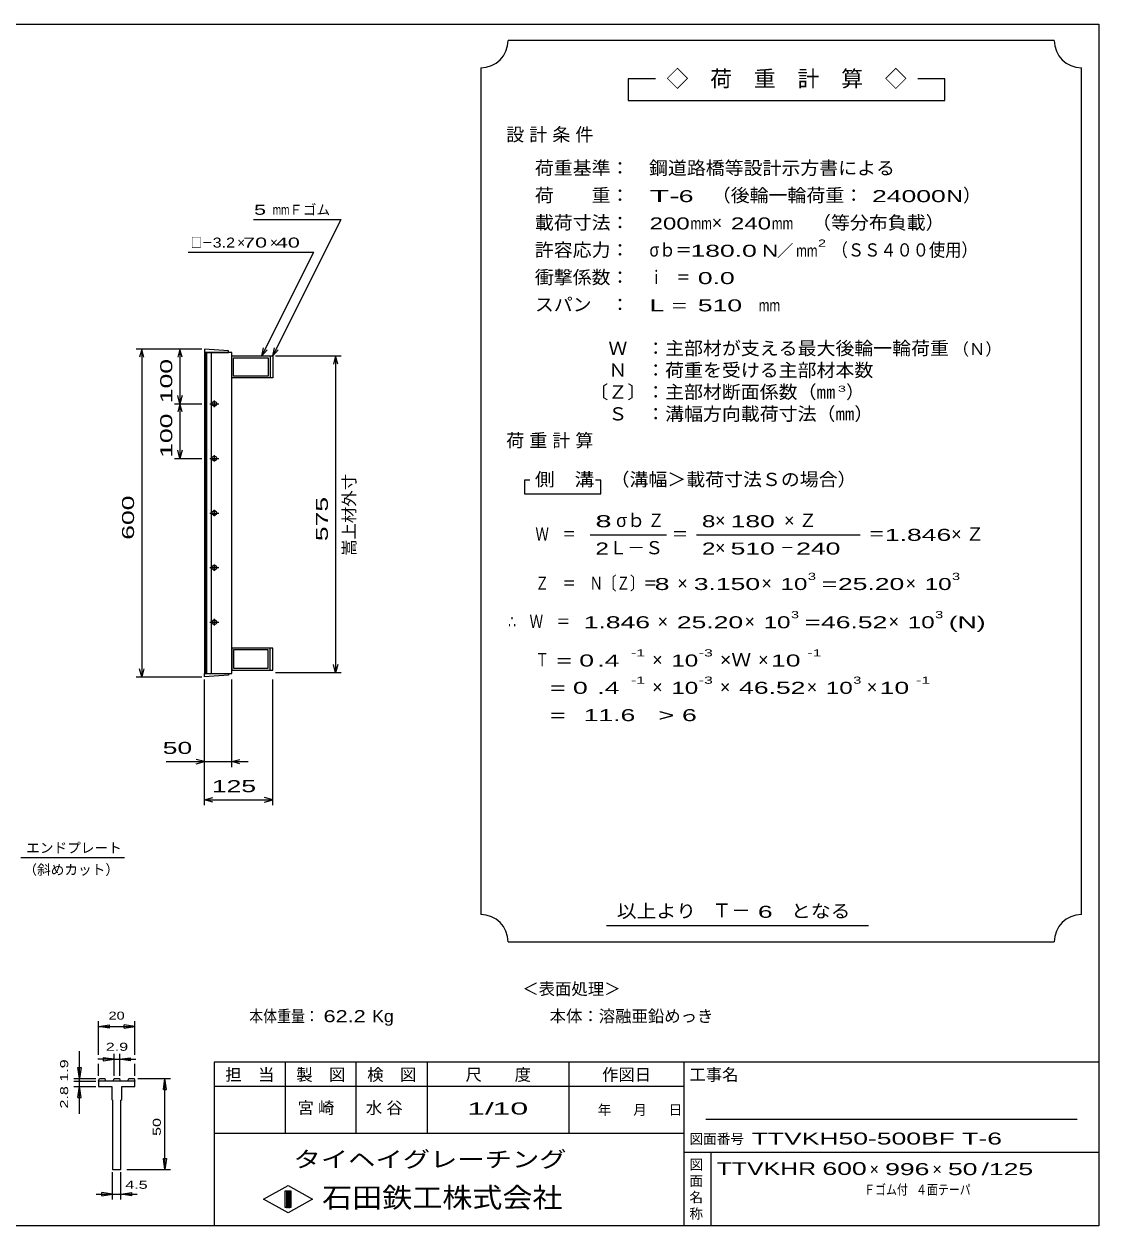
# Model space of a CAD drawing. Units: millimetres, scale not verified, with parts at other scales. Extents: x -1820 to 1736, y -1282 to 1048.
# Drawn here: x -232 to 1736, y -1152 to 1048 of the extents above; entities that cross this region are included whole.
import ezdxf
from ezdxf.enums import TextEntityAlignment as Align

# ---------------------------------------------------------------- set-up
doc = ezdxf.new("R2010")
doc.units = ezdxf.units.MM
doc.header["$LTSCALE"] = 10
for name, color, linetype, lineweight in [('0_2', 150, 'Continuous', 25), ('16', 3, 'Continuous', 25), ('22', 2, 'Continuous', 25), ('32', 4, 'Continuous', 25)]:
    doc.layers.add(name, color=color, linetype=linetype, lineweight=lineweight)
doc.styles.add('ベクトル', font='')
doc.styles.get('ベクトル').set_extended_font_data('ベクトル')

msp = doc.modelspace()

# ---------------------------------------------------------------- linework, layer by layer
at = {"layer": '0_2'}
for p, q in [((-1724, 1048.5), (1736, 1048.5)), ((1736, 1048.5), (1736, -1151.5)), ((1736, -851.5), (116, -851.5)), ((116, -851.5), (116, -1151.5)), ((246, -851.5), (246, -981.5)), ((376, -981.5), (376, -851.5)), ((506, -851.5), (506, -981.5)), ((766, -981.5), (766, -851.5)), ((976, -851.5), (976, -1151.5)), ((976, -896.5), (116, -896.5)), ((1696, -956.5), (1016, -956.5)), ((116, -981.5), (976, -981.5)), ((976, -1016.5), (1736, -1016.5)), ((1026, -1151.5), (1026, -1016.5)), ((206, -1102.5), (251, -1077.5)), ((251, -1077.5), (296, -1102.5)), ((246, -1087.5), (256, -1087.5)), ((246, -1117.5), (246, -1087.5)), ((246, -1087.5), (248, -1087.5)), ((248, -1087.5), (248, -1117.5)), ((250, -1117.5), (250, -1087.5)), ((250, -1087.5), (252, -1087.5)), ((252, -1087.5), (252, -1117.5)), ((254, -1117.5), (254, -1087.5)), ((254, -1087.5), (256, -1087.5)), ((256, -1087.5), (256, -1117.5)), ((256, -1087.5), (256, -1117.5)), ((251, -1127.5), (206, -1102.5)), ((256, -1117.5), (246, -1117.5)), ((248, -1117.5), (250, -1117.5)), ((296, -1102.5), (251, -1127.5)), ((252, -1117.5), (254, -1117.5)), ((1736, -1151.5), (-1724, -1151.5))]:
    msp.add_line(p, q, dxfattribs=at)
at = {"layer": '16'}
for p, q in [((142, 450.5), (98, 453.5)), ((98, 453.5), (98, 447.5)), ((98, 447.5), (142, 447.5)), ((98, 447.5), (98, -140.5)), ((148, 447.5), (98, 447.5)), ((99.5, 447.5), (99.5, -140.5)), ((102.5, -140.5), (102.5, 447.5)), ((110, 447.5), (110, -140.5)), ((142, 447.5), (142, 450.5)), ((148, -140.5), (148, 447.5)), ((148, 441), (218, 441)), ((148, 401), (148, 441)), ((218, 441), (218, 401)), ((218, 441), (223, 441)), ((223, 441), (223, 401)), ((151.2, 437.8), (214.8, 437.8)), ((151.2, 404.2), (151.2, 437.8)), ((214.8, 437.8), (214.8, 404.2)), ((218, 401), (148, 401)), ((214.8, 404.2), (151.2, 404.2)), ((223, 401), (218, 401)), ((108, 353.5), (124, 353.5)), ((118, 356.5), (114, 356.5)), ((116, 359.5), (116, 347.5)), ((114, 350.5), (118, 350.5)), ((108, 253.5), (124, 253.5)), ((118, 256.5), (114, 256.5)), ((114, 250.5), (118, 250.5)), ((116, 259.5), (116, 247.5)), ((118, 156.5), (114, 156.5)), ((116, 159.5), (116, 147.5)), ((108, 153.5), (124, 153.5)), ((114, 150.5), (118, 150.5)), ((108, 53.5), (124, 53.5)), ((118, 56.5), (114, 56.5)), ((114, 50.5), (118, 50.5)), ((116, 59.5), (116, 47.5)), ((118, -43.5), (114, -43.5)), ((116, -40.5), (116, -52.5)), ((108, -46.5), (124, -46.5)), ((114, -49.5), (118, -49.5)), ((218, -94), (148, -94)), ((148, -94), (148, -134)), ((214.8, -97.2), (151.2, -97.2)), ((151.2, -97.2), (151.2, -130.8)), ((214.8, -130.8), (214.8, -97.2)), ((218, -134), (218, -94)), ((223, -94), (218, -94)), ((223, -134), (223, -94)), ((151.2, -130.8), (214.8, -130.8)), ((98, -140.5), (142, -140.5)), ((98, -146.5), (98, -140.5)), ((98, -140.5), (148, -140.5)), ((142, -143.5), (98, -146.5)), ((142, -140.5), (142, -143.5)), ((148, -134), (218, -134)), ((218, -134), (223, -134))]:
    msp.add_line(p, q, dxfattribs=at)
for centre, radius, start, end in [((114, 353.5), 3, 90, 270), ((116, 353.5), 4, 46.6, 133.4), ((118, 353.5), 3, 270, 90), ((116, 353.5), 4, 226.6, 313.4), ((114, 253.5), 3, 90, 270), ((116, 253.5), 4, 46.6, 133.4), ((116, 253.5), 4, 226.6, 313.4), ((118, 253.5), 3, 270, 90), ((114, 153.5), 3, 90, 270), ((116, 153.5), 4, 46.6, 133.4), ((118, 153.5), 3, 270, 90), ((116, 153.5), 4, 226.6, 313.4), ((114, 53.5), 3, 90, 270), ((116, 53.5), 4, 46.6, 133.4), ((116, 53.5), 4, 226.6, 313.4), ((118, 53.5), 3, 270, 90), ((114, -46.5), 3, 90, 270), ((116, -46.5), 4, 46.6, 133.4), ((118, -46.5), 3, 270, 90), ((116, -46.5), 4, 226.6, 313.4)]:
    msp.add_arc(centre, radius, start, end, dxfattribs=at)
at = {"layer": '22', "color": 4}
for p, q in [((1654, 1018.5), (654, 1018.5)), ((604, 968.5), (604, -581.5)), ((1704, -581.5), (1704, 968.5)), ((924, 948.5), (874, 948.5)), ((874, 948.5), (874, 908.5)), ((1454, 948.5), (1404, 948.5)), ((1454, 908.5), (1454, 948.5)), ((874, 908.5), (1454, 908.5)), ((188, 691), (348, 691)), ((223, 441), (348, 691)), ((68, 631), (298, 631)), ((203, 441), (298, 631)), ((93, 453.5), (-27, 453.5)), ((-17, 453.5), (-21, 438.5)), ((-13, 438.5), (-17, 453.5)), ((-17, 453.5), (-17, -146.5)), ((93, 453.5), (43, 453.5)), ((53, 453.5), (49, 438.5)), ((57, 438.5), (53, 453.5)), ((53, 453.5), (53, 353.5)), ((203, 441), (206, 455.6)), ((203, 441), (213, 452)), ((223, 441), (226, 455.6)), ((223, 441), (233, 452)), ((228, 441), (348, 441)), ((338, 441), (334, 426)), ((342, 426), (338, 441)), ((338, 441), (338, -139)), ((43, 353.5), (93, 353.5)), ((53, 353.5), (49, 368.5)), ((53, 353.5), (49, 338.5)), ((57, 368.5), (53, 353.5)), ((57, 338.5), (53, 353.5)), ((53, 353.5), (53, 253.5)), ((53, 253.5), (49, 268.5)), ((57, 268.5), (53, 253.5)), ((43, 253.5), (93, 253.5)), ((694, 213.5), (684, 213.5)), ((684, 213.5), (684, 188.5)), ((824, 213.5), (814, 213.5)), ((824, 188.5), (824, 213.5)), ((684, 188.5), (824, 188.5)), ((804, 113.5), (944, 113.5)), ((999, 113.5), (1299, 113.5)), ((-17, -146.5), (-21, -131.5)), ((-13, -131.5), (-17, -146.5)), ((338, -139), (334, -124)), ((342, -124), (338, -139)), ((-27, -146.5), (93, -146.5)), ((98, -311.5), (98, -151.5)), ((98, -381.5), (98, -151.5)), ((148, -311.5), (148, -151.5)), ((223, -381.5), (223, -151.5)), ((348, -139), (228, -139)), ((28, -301.5), (98, -301.5)), ((98, -301.5), (83, -297.5)), ((83, -305.5), (98, -301.5)), ((98, -301.5), (148, -301.5)), ((148, -301.5), (163, -297.5)), ((163, -305.5), (148, -301.5)), ((148, -301.5), (178, -301.5)), ((98, -371.5), (113, -367.5)), ((113, -375.5), (98, -371.5)), ((98, -371.5), (223, -371.5)), ((223, -371.5), (208, -367.5)), ((208, -375.5), (223, -371.5)), ((-238.5, -476.9), (-48.5, -476.9)), ((834, -601.5), (1314, -601.5)), ((654, -631.5), (1654, -631.5))]:
    msp.add_line(p, q, dxfattribs=at)
for centre, start, end in [((604, 1018.5), 270, 0), ((1704, 1018.5), 180, 270), ((604, -631.5), 0, 90), ((1704, -631.5), 90, 180)]:
    msp.add_arc(centre, 50, start, end, dxfattribs=at)
at = {"layer": '32'}
for p, q in [((-96, -838.5), (-96, -776.5)), ((-96, -786.5), (-76, -783.5)), ((-76, -789.5), (-96, -786.5)), ((-96, -786.5), (-29.33, -786.5)), ((-76, -789.5), (-76, -783.5)), ((-29.33, -786.5), (-49.33, -783.5)), ((-49.33, -789.5), (-49.33, -783.5)), ((-49.33, -789.5), (-29.33, -786.5)), ((-29.33, -838.5), (-29.33, -776.5)), ((-131, -881.5), (-131, -831.5)), ((-67.5, -846.5), (-97.5, -846.5)), ((-96, -876.5), (-96, -854.5)), ((-67.5, -846.5), (-87.5, -843.5)), ((-87.5, -843.5), (-87.5, -849.5)), ((-87.5, -849.5), (-67.5, -846.5)), ((-67.5, -876.5), (-67.5, -836.5)), ((-67.5, -846.5), (-57.83, -846.5)), ((-57.83, -836.5), (-57.83, -876.5)), ((-57.83, -846.5), (-37.83, -843.5)), ((-37.83, -849.5), (-57.83, -846.5)), ((-57.83, -846.5), (-27.83, -846.5)), ((-37.83, -843.5), (-37.83, -849.5)), ((-29.33, -876.5), (-29.33, -854.5)), ((-131, -881.5), (-134, -861.5)), ((-134, -861.5), (-128, -861.5)), ((-128, -861.5), (-131, -881.5)), ((-141, -881.5), (-101, -881.5)), ((-141, -886.5), (-101, -886.5)), ((-141, -896.5), (-101, -896.5)), ((-134, -916.5), (-131, -896.5)), ((-131, -896.5), (-131, -881.5)), ((-128, -916.5), (-131, -896.5)), ((-131, -946.5), (-131, -896.5)), ((-96, -886.5), (-94.33, -881.5)), ((-96, -886.5), (-96, -896.5)), ((-29.33, -886.5), (-96, -886.5)), ((-96, -896.5), (-71.83, -896.5)), ((-94.33, -881.5), (-84.67, -881.5)), ((-84.67, -881.5), (-83, -886.5)), ((-71.83, -896.5), (-71.83, -919.83)), ((-69.17, -886.5), (-67.5, -881.5)), ((-67.5, -881.5), (-57.83, -881.5)), ((-57.83, -881.5), (-56.17, -886.5)), ((-53.5, -919.83), (-53.5, -896.5)), ((-53.5, -896.5), (-29.33, -896.5)), ((-42.33, -886.5), (-40.67, -881.5)), ((-40.67, -881.5), (-31, -881.5)), ((-31, -881.5), (-29.33, -886.5)), ((-29.33, -896.5), (-29.33, -886.5)), ((-24.33, -881.5), (35.67, -881.5)), ((22.67, -901.5), (25.67, -881.5)), ((22.67, -901.5), (28.67, -901.5)), ((28.67, -901.5), (25.67, -881.5)), ((25.67, -1048.17), (25.67, -881.5)), ((-134, -916.5), (-128, -916.5)), ((-71.83, -919.83), (-70.17, -921.5)), ((-70.17, -921.5), (-70.17, -1048.17)), ((-55.17, -921.5), (-53.5, -919.83)), ((-55.17, -1048.17), (-55.17, -921.5)), ((25.67, -1048.17), (22.67, -1028.17)), ((22.67, -1028.17), (28.67, -1028.17)), ((28.67, -1028.17), (25.67, -1048.17)), ((-70.17, -1048.17), (-55.17, -1048.17)), ((-70.17, -1103.17), (-70.17, -1053.17)), ((-55.17, -1103.17), (-55.17, -1053.17)), ((-44.33, -1048.17), (35.67, -1048.17)), ((-100.17, -1093.17), (-70.17, -1093.17)), ((-70.17, -1093.17), (-90.17, -1090.17)), ((-90.17, -1096.17), (-90.17, -1090.17)), ((-90.17, -1096.17), (-70.17, -1093.17)), ((-70.17, -1093.17), (-55.17, -1093.17)), ((-55.17, -1093.17), (-35.17, -1090.17)), ((-35.17, -1096.17), (-55.17, -1093.17)), ((-55.17, -1093.17), (-25.17, -1093.17)), ((-35.17, -1096.17), (-35.17, -1090.17))]:
    msp.add_line(p, q, dxfattribs=at)
msp.add_circle((-131, -886.5), 1, dxfattribs=at)

# ---------------------------------------------------------------- texts
at = {"layer": '0_2', "style": 'ベクトル'}
for s, height, p in [('担\u3000当', 21.99, (136, -874.5)), ('製\u3000図', 21.99, (266, -874.5)), ('検\u3000図', 21.99, (396, -874.5)), ('尺\u3000\u3000度', 21.99, (576, -874.5)), ('作図日', 21.99, (826, -874.5)), ('工事名', 21.99, (986, -874.5)), ('年', 18.33, (818, -939)), ('月', 18.33, (883, -939)), ('日', 18.33, (948, -939)), ('図面番号', 18.33, (986, -992)), ('図', 18.33, (986, -1039)), ('面', 18.33, (986, -1069)), ('名', 18.33, (986, -1099)), ('称', 18.33, (986, -1129))]:
    msp.add_text(s, height=height, dxfattribs=at).set_placement(p, align=Align.MIDDLE_LEFT)
at = {"layer": '0_2', "color": 222, "style": 'ベクトル'}
for s, height, width, p in [('タイヘイグレーチング', 29.33, 1.25, (261, -1029.5)), ('石田鉄工株式会社', 36.66, 1.1, (313.5, -1099.5))]:
    msp.add_text(s, height=height, dxfattribs=dict(at, width=width)).set_placement(p, align=Align.MIDDLE_LEFT)
at = {"layer": '22', "style": 'ベクトル'}
for s, height, p in [('◇\u3000荷\u3000重\u3000計\u3000算\u3000◇', 29.33, (944, 948.5)), ('）', 24.19, (1487, 735)), ('Ｆゴム', 18.33, (253, 708.5)), ('×', 24.19, (1027, 685)), ('×', 18.33, (158, 648.5)), ('×', 18.33, (218, 648.5)), ('／', 21.99, (1146.5, 633.5)), ('（Ｎ）', 21.99, (1468, 453.5)), ('）', 24.19, (1273, 375)), ('σｂ', 24.19, (852, 140)), ('×', 24.19, (1033, 140)), ('Ｌ－Ｓ', 24.19, (839, 90)), ('×', 24.19, (1033, 90)), ('×', 24.19, (964, 25)), ('×', 24.19, (1118, 25)), ('×', 24.19, (1382, 25)), ('×', 24.19, (928, -45)), ('×', 24.19, (1087, -45)), ('×', 24.19, (1351, -45)), ('×', 24.19, (918, -115)), ('×', 24.19, (1112, -115)), ('×', 24.19, (918, -165)), ('×', 24.19, (1042, -165)), ('×', 24.19, (1201, -165)), ('×', 24.19, (1311, -165)), ('エンドプレート', 18.33, (-228.5, -459.4)), ('（斜めカット）', 18.33, (-233.5, -499.4)), ('Ｔ－', 25.66, (1028, -574)), ('＜表面処理＞', 21.99, (680, -717.5)), ('本体：', 21.99, (730, -767.5)), ('溶融亜鉛めっき', 21.99, (820, -767.5)), ('×', 21.99, (1316, -1047.5)), ('×', 21.99, (1431, -1047.5))]:
    msp.add_text(s, height=height, dxfattribs=at).set_placement(p, align=Align.MIDDLE_LEFT)
for s, height, width, p in [('荷重基準：\u3000', 24.19, 1.05, (703, 785)), ('鋼道路橋等設計示方書による', 24.19, 1.05, (912, 785)), ('荷\u3000\u3000重：\u3000', 24.19, 1.05, (703, 735)), ('（後輪一輪荷重：', 24.19, 1.05, (1027, 735)), ('T-', 21.99, 2, (913, 733.5)), (' 6 ', 21.99, 1.65, (953, 733.5)), (' 24000', 21.99, 1.65, (1307, 733.5)), ('N', 21.99, 1.4, (1457, 733.5)), (' 5 ', 18.33, 1.6, (178, 708.5)), ('mm', 18.33, 0.75, (223, 708.5)), ('載荷寸法：\u3000', 24.19, 1.05, (703, 685)), ('200', 21.99, 1.5, (913, 683.5)), ('mm', 21.99, 0.8, (988, 683.5)), ('240', 21.99, 1.5, (1062, 683.5)), ('mm', 21.99, 0.8, (1137, 683.5)), ('\u3000（等分布負載）', 24.19, 1.05, (1176, 685)), ('□－', 18.33, 0.8, (73, 648.5)), ('3.2', 18.33, 1.2, (113, 648.5)), (' 70 ', 18.33, 1.6, (158, 648.5)), (' 40 ', 18.33, 1.6, (218, 648.5)), ('許容応力：\u3000', 24.19, 1.05, (703, 635)), ('σｂ＝', 24.19, 0.9, (913, 635)), ('180.0', 21.99, 1.65, (988, 633.5)), ('N', 21.99, 1.4, (1119, 633.5)), ('mm', 21.99, 0.8, (1181.5, 633.5)), ('2', 13.2, 1.5, (1221.5, 647.5)), ('（ＳＳ４００使用）', 24.19, 0.9, (1246.5, 635)), ('衝撃係数：\u3000', 24.19, 1.05, (703, 585)), ('ｉ\u3000＝', 24.19, 0.75, (913, 585)), (' 0.0', 21.99, 1.65, (988, 583.5)), ('スパン\u3000：\u3000', 24.19, 1.05, (703, 535)), ('L =', 21.99, 1.65, (913, 533.5)), (' 510 ', 21.99, 1.65, (988, 533.5)), ('mm', 21.99, 0.8, (1113, 533.5)), ('\u3000Ｗ\u3000：主部材が支える最大後輪一輪荷重', 24.19, 1.05, (803, 455)), ('\u3000Ｎ\u3000：荷重を受ける主部材本数', 24.19, 1.05, (803, 415)), ('〔Ｚ〕：主部材断面係数（㎜', 24.19, 1.05, (803, 375)), ('3', 11, 1.8, (1258, 381)), ('\u3000Ｓ\u3000：溝幅方向載荷寸法（㎜）', 24.19, 1.05, (803, 335)), ('側\u3000溝', 24.19, 1.1, (703, 215)), ('\u3000（溝幅＞載荷寸法Ｓの場合）', 24.19, 1.05, (807, 215)), ('8', 21.99, 1.8, (814, 138.5)), ('Ｚ', 24.19, 0.9, (910, 140)), ('8', 21.99, 1.5, (1009, 138.5)), (' 180 ', 21.99, 1.65, (1048, 138.5)), ('Ｗ\u3000＝', 24.19, 0.75, (704, 115)), ('＝', 24.19, 0.9, (954, 115)), ('＝', 24.19, 0.9, (1314, 115)), ('1.846', 21.99, 1.65, (1344, 113.5)), ('2', 21.99, 1.5, (814, 88.5)), ('2', 21.99, 1.5, (1009, 88.5)), (' 510 ', 21.99, 1.65, (1048, 88.5)), ('－', 24.19, 0.75, (1153, 90)), (' 240 ', 21.99, 1.65, (1168, 88.5)), ('3', 13.2, 1.5, (1203, 37.5)), ('3', 13.2, 1.5, (1467, 37.5)), ('Ｚ\u3000＝\u3000Ｎ〔Ｚ〕＝', 24.19, 0.75, (704, 25)), (' 8 ', 21.99, 1.65, (909, 23.5)), ('3.150', 21.99, 1.65, (994, 23.5)), ('10', 21.99, 1.5, (1153, 23.5)), ('=', 21.99, 1.7, (1228, 23.5)), ('25.20', 21.99, 1.65, (1258, 23.5)), ('10', 21.99, 1.5, (1417, 23.5)), ('∴\u3000Ｗ\u3000＝', 24.19, 0.75, (654, -45)), (' 1.846', 21.99, 1.65, (779, -46.5)), ('25.20', 21.99, 1.65, (963, -46.5)), ('10', 21.99, 1.5, (1122, -46.5)), ('3', 13.2, 1.5, (1172, -32.5)), ('=', 21.99, 1.7, (1197, -46.5)), ('46.52', 21.99, 1.65, (1227, -46.5)), ('10', 21.99, 1.5, (1386, -46.5)), ('3', 13.2, 1.5, (1436, -32.5)), ('(N)', 21.99, 1.65, (1461, -46.5)), ('Ｔ', 24.19, 0.75, (704, -115)), (' = 0', 21.99, 1.65, (729, -116.5)), (' .4 ', 21.99, 1.65, (804, -116.5)), ('-1', 13.2, 1.65, (879, -102.5)), ('10', 21.99, 1.5, (953, -116.5)), ('-3', 13.2, 1.65, (1003, -102.5)), ('×Ｗ', 24.19, 1.1, (1042, -115)), (' 10 ', 21.99, 1.65, (1122, -116.5)), ('-1', 13.2, 1.65, (1202, -102.5)), ('-1', 13.2, 1.65, (879, -152.5)), ('-3', 13.2, 1.65, (1003, -152.5)), ('3', 13.2, 1.5, (1286, -152.5)), ('-1', 13.2, 1.65, (1401, -152.5)), ('  = 0', 21.99, 1.65, (704, -166.5)), (' .4 ', 21.99, 1.65, (804, -166.5)), ('10', 21.99, 1.5, (953, -166.5)), ('46.52', 21.99, 1.65, (1077, -166.5)), ('10', 21.99, 1.5, (1236, -166.5)), (' 10 ', 21.99, 1.65, (1321, -166.5)), ('  =', 21.99, 1.65, (704, -216.5)), (' 11.6', 21.99, 1.65, (779, -216.5)), ('>', 21.99, 1.7, (929, -216.5)), (' 6 ', 21.99, 1.65, (959, -216.5)), (' 50 ', 21.99, 1.65, (8, -276.5)), (' 125 ', 21.99, 1.65, (98, -346.5)), ('以上より\u3000', 24.19, 1.1, (853, -575)), (' 6 ', 21.99, 1.65, (1098, -576.5)), ('となる', 24.19, 1.1, (1172, -575)), ('本体重量：', 21.99, 0.85, (180, -767.5)), (' 62.2', 21.99, 1.35, (305, -767.5)), ('Kg', 21.99, 1.1, (405, -767.5)), ('1/', 21.99, 2, (579, -936.5)), (' 10 ', 21.99, 2, (609, -936.5)), ('TTVKH50-500BF T-6        ', 21.99, 1.65, (1100, -991.5)), ('TTVKHR', 23.46, 1.45, (1036, -1046.5)), (' 600 ', 23.46, 1.55, (1216, -1046.5)), (' 996 ', 21.99, 1.65, (1331, -1047.5)), (' 50 ', 21.99, 1.65, (1446, -1047.5)), ('/', 21.99, 1.65, (1521, -1047.5)), (' 125 ', 21.99, 1.65, (1521, -1047.5)), ('Ｆゴム付', 18.33, 0.8, (1306, -1085)), ('４面テーパ', 18.33, 0.8, (1401, -1085))]:
    msp.add_text(s, height=height, dxfattribs=dict(at, width=width)).set_placement(p, align=Align.MIDDLE_LEFT)
at = {"layer": '22', "style": 'ベクトル', "width": 1.65}
for s, p in [(' 100 ', (28, 341)), (' 100 ', (28, 241)), (' 600 ', (-42, 91)), (' 575 ', (313, 88.5))]:
    msp.add_text(s, height=21.99, rotation=90, dxfattribs=at).set_placement(p, align=Align.MIDDLE_LEFT)
at = {"layer": '22', "style": 'ベクトル'}
msp.add_text('嵩上材外寸', height=21.99, rotation=90, dxfattribs=at).set_placement((363, 75), align=Align.MIDDLE_LEFT)
at = {"layer": '22', "attachment_point": 4, "style": 'ベクトル'}
for s, insert, char_height in [('\\T1.28;設計条件', (650.5, 845), 24.19), ('\\T1.28;荷重計算', (650.5, 285), 24.19), ('\\T1.42;×Ｚ', (1159.5, 140), 24.19), ('\\T1.42;×Ｚ', (1465.5, 115), 24.19), ('\\T1.25;宮崎\u3000', (268.5, -936.5), 21.99), ('\\T1.25;水谷\u3000', (393.5, -936.5), 21.99)]:
    msp.add_mtext(s, dxfattribs=dict(at, insert=insert, char_height=char_height))
at = {"layer": '32', "color": 2, "style": 'ベクトル'}
for s, width, p in [('20', 1.35, (-77.67, -766.5)), ('2.9', 1.5, (-82.67, -823.5)), (' 4.5 ', 1.5, (-55.17, -1076.17))]:
    msp.add_text(s, height=14.66, dxfattribs=dict(at, width=width)).set_placement(p, align=Align.MIDDLE_LEFT)
at = {"layer": '32', "color": 2, "style": 'ベクトル', "width": 1.5}
for s, p in [('2.8 1.9', (-159, -936.5)), (' 50 ', (10.67, -994.83))]:
    msp.add_text(s, height=14.66, rotation=90, dxfattribs=at).set_placement(p, align=Align.MIDDLE_LEFT)

doc.saveas('drawing.dxf')
